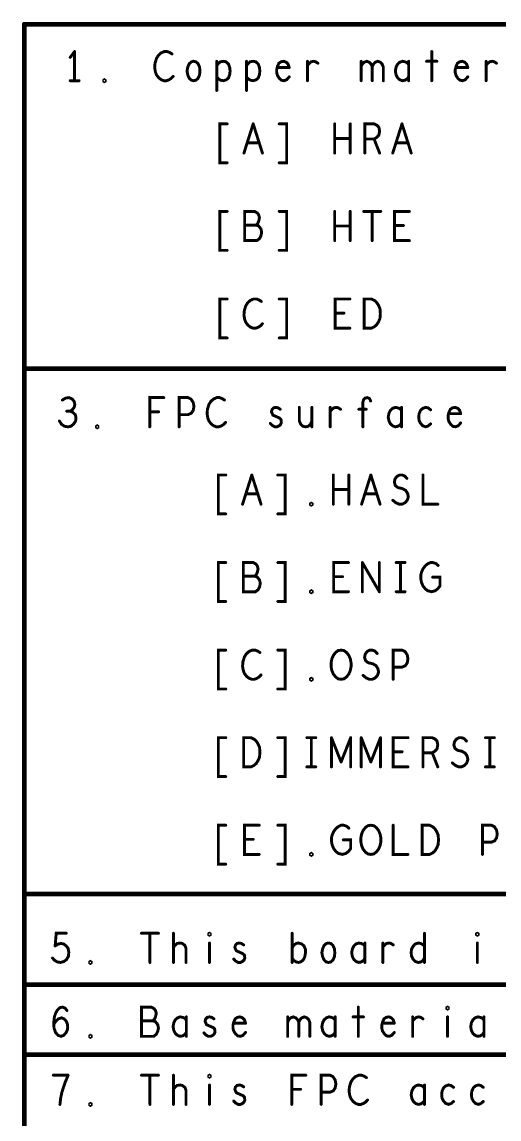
# Model space of a CAD drawing. Header units: millimetres. Extents: x 3362 to 3827, y -139 to 191.
# Drawn here: x 3393 to 3413.77, y 7.23 to 54.97 of the extents above; entities that cross this region are included whole.
import ezdxf

# ---------------------------------------------------------------- set-up
doc = ezdxf.new("R2010")
doc.units = ezdxf.units.MM
doc.header["$LTSCALE"] = 23.1
doc.layers.get('0').update_dxf_attribs({"linetype": 'CONTINUOUS'})

# ---------------------------------------------------------------- blocks, each defined once
blk = doc.blocks.new('PAD_R1')
at = {"const_width": 0.5}
blk.add_lwpolyline([(0.25, 0, 1), (-0.25, 0, 1)], format="xyb", close=True, dxfattribs=at)

msp = doc.modelspace()

# ---------------------------------------------------------------- linework, layer by layer
for points, const_width in [([(3393.105, 54.869), (3393.105, -98.436), (3519.633, -98.436), (3519.633, 54.869)], 0.203), ([(3393.105, 54.869), (3519.633, 54.869)], 0.203), ([(3395.297, 53.683), (3395.104, 53.429)], 0.127), ([(3395.297, 52.413), (3395.297, 53.683)], 0.127), ([(3399.537, 53.577), (3399.44, 53.64), (3399.328, 53.683), (3399.199, 53.683), (3399.054, 53.619), (3398.942, 53.513), (3398.861, 53.386), (3398.797, 53.175), (3398.781, 52.984), (3398.813, 52.794), (3398.861, 52.667), (3398.958, 52.54), (3399.071, 52.455), (3399.183, 52.413), (3399.296, 52.413), (3399.408, 52.455), (3399.505, 52.518), (3399.585, 52.603)], 0.127), ([(3410.842, 53.683), (3410.842, 52.413)], 0.127), ([(3401.484, 53.069), (3401.565, 53.175), (3401.645, 53.238), (3401.774, 53.259), (3401.886, 53.238), (3401.999, 53.132), (3402.048, 52.984), (3402.064, 52.836), (3402.048, 52.688), (3401.999, 52.54), (3401.903, 52.455), (3401.774, 52.413), (3401.661, 52.434), (3401.549, 52.497), (3401.484, 52.582)], 0.127), ([(3401.484, 51.989), (3401.484, 53.259)], 0.127), ([(3402.78, 53.069), (3402.86, 53.175), (3402.941, 53.238), (3403.069, 53.259), (3403.182, 53.238), (3403.295, 53.132), (3403.343, 52.984), (3403.359, 52.836), (3403.343, 52.688), (3403.295, 52.54), (3403.198, 52.455), (3403.069, 52.413), (3402.957, 52.434), (3402.844, 52.497), (3402.78, 52.582)], 0.127), ([(3402.78, 51.989), (3402.78, 53.259)], 0.127), ([(3404.638, 52.984), (3404.59, 53.132), (3404.51, 53.217), (3404.397, 53.259), (3404.284, 53.238), (3404.188, 53.175), (3404.123, 53.026), (3404.091, 52.899), (3404.091, 52.772), (3404.123, 52.645), (3404.204, 52.518), (3404.3, 52.434), (3404.413, 52.413), (3404.526, 52.455), (3404.638, 52.582)], 0.127), ([(3404.123, 52.984), (3404.638, 52.984)], 0.127), ([(3405.435, 53.09), (3405.515, 53.175), (3405.596, 53.238), (3405.708, 53.259), (3405.789, 53.238), (3405.885, 53.175)], 0.127), ([(3405.435, 52.413), (3405.435, 53.259)], 0.127), ([(3407.768, 53.026), (3407.817, 53.132), (3407.897, 53.217), (3408.01, 53.259), (3408.122, 53.217), (3408.203, 53.132), (3408.251, 53.026), (3408.251, 52.413)], 0.127), ([(3407.768, 52.413), (3407.768, 53.259)], 0.127), ([(3408.251, 53.026), (3408.299, 53.132), (3408.38, 53.217), (3408.492, 53.259), (3408.605, 53.217), (3408.685, 53.132), (3408.734, 53.005), (3408.734, 52.413)], 0.127), ([(3409.836, 53.111), (3409.772, 53.196), (3409.675, 53.238), (3409.562, 53.259), (3409.45, 53.217), (3409.353, 53.132), (3409.289, 53.005), (3409.257, 52.836), (3409.289, 52.667), (3409.353, 52.54), (3409.45, 52.455), (3409.562, 52.413), (3409.675, 52.434), (3409.772, 52.497), (3409.836, 52.582)], 0.127), ([(3409.836, 52.413), (3409.836, 53.259)], 0.127), ([(3410.616, 53.259), (3411.067, 53.259)], 0.127), ([(3412.411, 52.984), (3412.362, 53.132), (3412.282, 53.217), (3412.169, 53.259), (3412.057, 53.238), (3411.96, 53.175), (3411.896, 53.026), (3411.864, 52.899), (3411.864, 52.772), (3411.896, 52.645), (3411.976, 52.518), (3412.073, 52.434), (3412.185, 52.413), (3412.298, 52.455), (3412.411, 52.582)], 0.127), ([(3411.896, 52.984), (3412.411, 52.984)], 0.127), ([(3413.207, 53.09), (3413.288, 53.175), (3413.368, 53.238), (3413.481, 53.259), (3413.561, 53.238), (3413.658, 53.175)], 0.127), ([(3413.207, 52.413), (3413.207, 53.259)], 0.127), ([(3395.104, 52.413), (3395.49, 52.413)], 0.127), ([(3401.934, 50.536), (3401.613, 50.536), (3401.613, 48.842), (3401.934, 48.842)], 0.127), ([(3402.667, 49.266), (3403.069, 50.536)], 0.127), ([(3403.069, 50.536), (3403.471, 49.266)], 0.127), ([(3404.203, 48.842), (3404.525, 48.842), (3404.525, 50.536), (3404.203, 50.536)], 0.127), ([(3406.617, 49.266), (3406.617, 50.536)], 0.127), ([(3407.293, 50.536), (3407.293, 49.266)], 0.127), ([(3407.929, 49.266), (3407.929, 50.536), (3408.331, 50.536), (3408.459, 50.472), (3408.54, 50.387), (3408.572, 50.218), (3408.54, 50.049), (3408.443, 49.943), (3408.331, 49.879), (3407.929, 49.879)], 0.127), ([(3409.144, 49.266), (3409.546, 50.536)], 0.127), ([(3409.546, 50.536), (3409.948, 49.266)], 0.127), ([(3403.326, 49.71), (3402.812, 49.71)], 0.127), ([(3407.293, 49.901), (3406.617, 49.901)], 0.127), ([(3408.331, 49.879), (3408.572, 49.266)], 0.127), ([(3409.803, 49.71), (3409.289, 49.71)], 0.127), ([(3401.934, 46.726), (3401.613, 46.726), (3401.613, 45.032), (3401.934, 45.032)], 0.127), ([(3403.198, 46.133), (3403.262, 46.196), (3403.31, 46.302), (3403.342, 46.45), (3403.31, 46.577), (3403.246, 46.662), (3403.133, 46.726), (3402.699, 46.726), (3402.699, 45.456), (3403.23, 45.456), (3403.342, 45.54), (3403.407, 45.667), (3403.439, 45.815), (3403.407, 45.964), (3403.31, 46.091), (3403.198, 46.133), (3402.699, 46.133)], 0.127), ([(3404.203, 45.032), (3404.525, 45.032), (3404.525, 46.726), (3404.203, 46.726)], 0.127), ([(3406.617, 45.456), (3406.617, 46.726)], 0.127), ([(3407.293, 46.726), (3407.293, 45.456)], 0.127), ([(3407.88, 46.726), (3408.621, 46.726)], 0.127), ([(3408.25, 46.726), (3408.25, 45.456)], 0.127), ([(3409.868, 45.456), (3409.224, 45.456), (3409.224, 46.726), (3409.868, 46.726)], 0.127), ([(3407.293, 46.091), (3406.617, 46.091)], 0.127), ([(3409.61, 46.112), (3409.224, 46.112)], 0.127), ([(3401.934, 42.916), (3401.613, 42.916), (3401.613, 41.222), (3401.934, 41.222)], 0.127), ([(3403.423, 42.81), (3403.326, 42.873), (3403.214, 42.916), (3403.085, 42.916), (3402.94, 42.852), (3402.828, 42.746), (3402.747, 42.619), (3402.683, 42.408), (3402.667, 42.217), (3402.699, 42.027), (3402.747, 41.9), (3402.844, 41.773), (3402.956, 41.688), (3403.069, 41.646), (3403.181, 41.646), (3403.294, 41.688), (3403.391, 41.751), (3403.471, 41.836)], 0.127), ([(3404.203, 41.222), (3404.525, 41.222), (3404.525, 42.916), (3404.203, 42.916)], 0.127), ([(3407.277, 41.646), (3406.633, 41.646), (3406.633, 42.916), (3407.277, 42.916)], 0.127), ([(3407.019, 42.302), (3406.633, 42.302)], 0.127), ([(3393.105, 39.883), (3519.633, 39.883)], 0.203), ([(3395.1, 38.031), (3395.197, 38.095), (3395.277, 38.2), (3395.309, 38.327), (3395.277, 38.454), (3395.197, 38.56), (3395.052, 38.624), (3394.907, 38.603), (3394.762, 38.518)], 0.127), ([(3398.568, 37.354), (3398.568, 38.624), (3399.179, 38.624)], 0.127), ([(3399.847, 37.354), (3399.847, 38.624), (3400.233, 38.624), (3400.362, 38.56), (3400.459, 38.412), (3400.491, 38.243), (3400.459, 38.073), (3400.378, 37.946), (3400.233, 37.883), (3399.847, 37.883)], 0.127), ([(3401.818, 38.518), (3401.722, 38.581), (3401.609, 38.624), (3401.481, 38.624), (3401.336, 38.56), (3401.223, 38.454), (3401.143, 38.327), (3401.078, 38.116), (3401.062, 37.925), (3401.094, 37.735), (3401.143, 37.608), (3401.239, 37.481), (3401.352, 37.396), (3401.465, 37.354), (3401.577, 37.354), (3401.69, 37.396), (3401.786, 37.46), (3401.867, 37.544)], 0.127), ([(3407.845, 37.354), (3407.845, 38.433), (3407.877, 38.539), (3407.942, 38.603), (3408.038, 38.624), (3408.135, 38.581), (3408.183, 38.476)], 0.127), ([(3403.814, 37.502), (3403.895, 37.417), (3404.007, 37.354), (3404.104, 37.354), (3404.2, 37.396), (3404.264, 37.46), (3404.297, 37.544), (3404.281, 37.671), (3404.216, 37.735), (3403.927, 37.862), (3403.862, 38.01), (3403.895, 38.116), (3403.959, 38.179), (3404.055, 38.2), (3404.152, 38.179), (3404.248, 38.116)], 0.127), ([(3405.077, 38.2), (3405.077, 37.608), (3405.142, 37.46), (3405.238, 37.375), (3405.351, 37.354), (3405.463, 37.375), (3405.56, 37.46), (3405.624, 37.608)], 0.127), ([(3405.624, 37.354), (3405.624, 38.2)], 0.127), ([(3406.421, 38.031), (3406.501, 38.116), (3406.582, 38.179), (3406.694, 38.2), (3406.775, 38.179), (3406.871, 38.116)], 0.127), ([(3406.421, 37.354), (3406.421, 38.2)], 0.127), ([(3409.527, 38.052), (3409.462, 38.137), (3409.366, 38.179), (3409.253, 38.2), (3409.14, 38.158), (3409.044, 38.073), (3408.98, 37.946), (3408.947, 37.777), (3408.98, 37.608), (3409.044, 37.481), (3409.14, 37.396), (3409.253, 37.354), (3409.366, 37.375), (3409.462, 37.438), (3409.527, 37.523)], 0.127), ([(3409.527, 37.354), (3409.527, 38.2)], 0.127), ([(3410.79, 38.095), (3410.677, 38.179), (3410.581, 38.2), (3410.452, 38.158), (3410.355, 38.073), (3410.291, 37.925), (3410.275, 37.777), (3410.291, 37.629), (3410.355, 37.502), (3410.452, 37.396), (3410.581, 37.354), (3410.693, 37.396), (3410.79, 37.481)], 0.127), ([(3412.101, 37.925), (3412.053, 38.073), (3411.973, 38.158), (3411.86, 38.2), (3411.747, 38.179), (3411.651, 38.116), (3411.586, 37.968), (3411.554, 37.841), (3411.554, 37.714), (3411.586, 37.587), (3411.667, 37.46), (3411.764, 37.375), (3411.876, 37.354), (3411.989, 37.396), (3412.101, 37.523)], 0.127), ([(3394.634, 37.608), (3394.73, 37.46), (3394.859, 37.375), (3395.004, 37.354), (3395.132, 37.375), (3395.261, 37.481), (3395.341, 37.608), (3395.358, 37.735), (3395.325, 37.883), (3395.213, 37.989), (3395.1, 38.031), (3394.955, 38.031)], 0.127), ([(3398.954, 38.01), (3398.568, 38.01)], 0.127), ([(3407.99, 38.116), (3407.668, 38.116)], 0.127), ([(3411.586, 37.925), (3412.101, 37.925)], 0.127), ([(3401.874, 35.257), (3401.552, 35.257), (3401.552, 33.564), (3401.874, 33.564)], 0.127), ([(3402.607, 33.987), (3403.009, 35.257)], 0.127), ([(3403.009, 35.257), (3403.411, 33.987)], 0.127), ([(3404.143, 33.564), (3404.465, 33.564), (3404.465, 35.257), (3404.143, 35.257)], 0.127), ([(3406.557, 33.987), (3406.557, 35.257)], 0.127), ([(3407.233, 35.257), (3407.233, 33.987)], 0.127), ([(3407.788, 33.987), (3408.19, 35.257)], 0.127), ([(3408.19, 35.257), (3408.592, 33.987)], 0.127), ([(3409.148, 34.157), (3409.277, 34.051), (3409.421, 33.987), (3409.55, 33.987), (3409.679, 34.051), (3409.775, 34.157), (3409.823, 34.305), (3409.791, 34.453), (3409.711, 34.58), (3409.566, 34.665), (3409.373, 34.707), (3409.26, 34.792), (3409.212, 34.94), (3409.244, 35.088), (3409.325, 35.194), (3409.437, 35.257), (3409.55, 35.257), (3409.663, 35.215), (3409.759, 35.109)], 0.127), ([(3410.459, 35.257), (3410.459, 33.987), (3411.103, 33.987)], 0.127), ([(3403.266, 34.432), (3402.751, 34.432)], 0.127), ([(3407.233, 34.622), (3406.557, 34.622)], 0.127), ([(3408.448, 34.432), (3407.933, 34.432)], 0.127), ([(3401.874, 31.447), (3401.552, 31.447), (3401.552, 29.754), (3401.874, 29.754)], 0.127), ([(3403.137, 30.855), (3403.202, 30.918), (3403.25, 31.024), (3403.282, 31.172), (3403.25, 31.299), (3403.186, 31.384), (3403.073, 31.447), (3402.639, 31.447), (3402.639, 30.177), (3403.169, 30.177), (3403.282, 30.262), (3403.346, 30.389), (3403.379, 30.537), (3403.346, 30.685), (3403.25, 30.812), (3403.137, 30.855), (3402.639, 30.855)], 0.127), ([(3404.143, 29.754), (3404.465, 29.754), (3404.465, 31.447), (3404.143, 31.447)], 0.127), ([(3407.217, 30.177), (3406.573, 30.177), (3406.573, 31.447), (3407.217, 31.447)], 0.127), ([(3407.82, 30.177), (3407.82, 31.447)], 0.127), ([(3407.82, 31.447), (3408.56, 30.177)], 0.127), ([(3408.56, 30.177), (3408.56, 31.447)], 0.127), ([(3409.293, 31.447), (3409.679, 31.447)], 0.127), ([(3409.486, 31.447), (3409.486, 30.177)], 0.127), ([(3410.878, 30.812), (3411.199, 30.812), (3411.199, 30.431), (3411.103, 30.304), (3410.99, 30.22), (3410.829, 30.177), (3410.669, 30.22), (3410.556, 30.304), (3410.459, 30.431), (3410.395, 30.579), (3410.363, 30.749), (3410.363, 30.897), (3410.395, 31.024), (3410.459, 31.172), (3410.556, 31.299), (3410.652, 31.384), (3410.781, 31.447), (3410.894, 31.447), (3411.022, 31.405), (3411.119, 31.32)], 0.127), ([(3406.959, 30.833), (3406.573, 30.833)], 0.127), ([(3409.293, 30.177), (3409.679, 30.177)], 0.127), ([(3401.874, 27.637), (3401.552, 27.637), (3401.552, 25.944), (3401.874, 25.944)], 0.127), ([(3403.362, 27.531), (3403.266, 27.595), (3403.153, 27.637), (3403.025, 27.637), (3402.88, 27.574), (3402.767, 27.468), (3402.687, 27.341), (3402.623, 27.129), (3402.607, 26.939), (3402.639, 26.748), (3402.687, 26.621), (3402.783, 26.494), (3402.896, 26.41), (3403.009, 26.367), (3403.121, 26.367), (3403.234, 26.41), (3403.33, 26.473), (3403.411, 26.558)], 0.127), ([(3404.143, 25.944), (3404.465, 25.944), (3404.465, 27.637), (3404.143, 27.637)], 0.127), ([(3407.852, 26.537), (3407.981, 26.431), (3408.126, 26.367), (3408.254, 26.367), (3408.383, 26.431), (3408.48, 26.537), (3408.528, 26.685), (3408.496, 26.833), (3408.416, 26.96), (3408.271, 27.045), (3408.078, 27.087), (3407.965, 27.172), (3407.917, 27.32), (3407.949, 27.468), (3408.029, 27.574), (3408.142, 27.637), (3408.254, 27.637), (3408.367, 27.595), (3408.464, 27.489)], 0.127), ([(3409.164, 26.367), (3409.164, 27.637), (3409.55, 27.637), (3409.679, 27.574), (3409.775, 27.426), (3409.807, 27.256), (3409.775, 27.087), (3409.695, 26.96), (3409.55, 26.896), (3409.164, 26.896)], 0.127), ([(3401.874, 23.827), (3401.552, 23.827), (3401.552, 22.134), (3401.874, 22.134)], 0.127), ([(3404.143, 22.134), (3404.465, 22.134), (3404.465, 23.827), (3404.143, 23.827)], 0.127), ([(3405.406, 23.827), (3405.792, 23.827)], 0.127), ([(3405.599, 23.827), (3405.599, 22.557)], 0.127), ([(3406.476, 22.557), (3406.476, 23.827)], 0.127), ([(3406.476, 23.827), (3406.895, 22.769)], 0.127), ([(3406.895, 22.769), (3407.313, 23.827)], 0.127), ([(3407.313, 23.827), (3407.313, 22.557)], 0.127), ([(3407.772, 22.557), (3407.772, 23.827)], 0.127), ([(3407.772, 23.827), (3408.19, 22.769)], 0.127), ([(3408.19, 22.769), (3408.609, 23.827)], 0.127), ([(3408.609, 23.827), (3408.609, 22.557)], 0.127), ([(3409.807, 22.557), (3409.164, 22.557), (3409.164, 23.827), (3409.807, 23.827)], 0.127), ([(3410.459, 22.557), (3410.459, 23.827), (3410.862, 23.827), (3410.99, 23.764), (3411.071, 23.679), (3411.103, 23.51), (3411.071, 23.34), (3410.974, 23.235), (3410.862, 23.171), (3410.459, 23.171)], 0.127), ([(3411.739, 22.727), (3411.867, 22.621), (3412.012, 22.557), (3412.141, 22.557), (3412.269, 22.621), (3412.366, 22.727), (3412.414, 22.875), (3412.382, 23.023), (3412.302, 23.15), (3412.157, 23.235), (3411.964, 23.277), (3411.851, 23.362), (3411.803, 23.51), (3411.835, 23.658), (3411.916, 23.764), (3412.028, 23.827), (3412.141, 23.827), (3412.253, 23.785), (3412.35, 23.679)], 0.127), ([(3413.179, 23.827), (3413.565, 23.827)], 0.127), ([(3413.372, 23.827), (3413.372, 22.557)], 0.127), ([(3409.55, 23.213), (3409.164, 23.213)], 0.127), ([(3410.862, 23.171), (3411.103, 22.557)], 0.127), ([(3405.406, 22.557), (3405.792, 22.557)], 0.127), ([(3413.179, 22.557), (3413.565, 22.557)], 0.127), ([(3401.874, 20.017), (3401.552, 20.017), (3401.552, 18.324), (3401.874, 18.324)], 0.127), ([(3403.33, 18.747), (3402.687, 18.747), (3402.687, 20.017), (3403.33, 20.017)], 0.127), ([(3404.143, 18.324), (3404.465, 18.324), (3404.465, 20.017), (3404.143, 20.017)], 0.127), ([(3406.991, 19.382), (3407.313, 19.382), (3407.313, 19.001), (3407.217, 18.874), (3407.104, 18.79), (3406.943, 18.747), (3406.782, 18.79), (3406.67, 18.874), (3406.573, 19.001), (3406.509, 19.149), (3406.476, 19.319), (3406.476, 19.467), (3406.509, 19.594), (3406.573, 19.742), (3406.67, 19.869), (3406.766, 19.954), (3406.895, 20.017), (3407.007, 20.017), (3407.136, 19.975), (3407.233, 19.89)], 0.127), ([(3409.164, 20.017), (3409.164, 18.747), (3409.807, 18.747)], 0.127), ([(3413.05, 18.747), (3413.05, 20.017), (3413.436, 20.017), (3413.565, 19.954), (3413.661, 19.806), (3413.694, 19.636), (3413.661, 19.467), (3413.581, 19.34), (3413.436, 19.276), (3413.05, 19.276)], 0.127), ([(3403.073, 19.403), (3402.687, 19.403)], 0.127), ([(3393.105, 17.023), (3449.549, 17.023)], 0.203), ([(3394.449, 14.766), (3394.497, 15.316), (3394.931, 15.316)], 0.127), ([(3398.206, 15.316), (3398.946, 15.316)], 0.127), ([(3398.576, 15.316), (3398.576, 14.046)], 0.127), ([(3399.598, 14.046), (3399.598, 15.316)], 0.127), ([(3404.764, 14.046), (3404.764, 15.316)], 0.127), ([(3410.524, 15.316), (3410.524, 14.046)], 0.127), ([(3394.336, 14.237), (3394.433, 14.131), (3394.545, 14.067), (3394.69, 14.046), (3394.835, 14.089), (3394.947, 14.173), (3395.028, 14.321), (3395.044, 14.491), (3395.012, 14.66), (3394.931, 14.766), (3394.819, 14.851), (3394.706, 14.872), (3394.594, 14.851), (3394.449, 14.766)], 0.127), ([(3399.598, 14.702), (3399.679, 14.808), (3399.759, 14.872), (3399.888, 14.893), (3399.984, 14.872), (3400.097, 14.787), (3400.145, 14.66), (3400.145, 14.046)], 0.127), ([(3401.167, 14.893), (3401.167, 14.046)], 0.127), ([(3402.221, 14.194), (3402.302, 14.11), (3402.414, 14.046), (3402.511, 14.046), (3402.607, 14.089), (3402.672, 14.152), (3402.704, 14.237), (3402.688, 14.364), (3402.623, 14.427), (3402.334, 14.554), (3402.269, 14.702), (3402.302, 14.808), (3402.366, 14.872), (3402.463, 14.893), (3402.559, 14.872), (3402.656, 14.808)], 0.127), ([(3404.764, 14.681), (3404.844, 14.808), (3404.941, 14.872), (3405.037, 14.893), (3405.182, 14.851), (3405.279, 14.766), (3405.343, 14.618), (3405.343, 14.448), (3405.311, 14.279), (3405.246, 14.152), (3405.134, 14.067), (3405.037, 14.046), (3404.941, 14.067), (3404.844, 14.131), (3404.764, 14.237)], 0.127), ([(3407.934, 14.745), (3407.869, 14.829), (3407.773, 14.872), (3407.66, 14.893), (3407.548, 14.851), (3407.451, 14.766), (3407.387, 14.639), (3407.355, 14.47), (3407.387, 14.3), (3407.451, 14.173), (3407.548, 14.089), (3407.66, 14.046), (3407.773, 14.067), (3407.869, 14.131), (3407.934, 14.216)], 0.127), ([(3407.934, 14.046), (3407.934, 14.893)], 0.127), ([(3408.714, 14.724), (3408.795, 14.808), (3408.875, 14.872), (3408.988, 14.893), (3409.068, 14.872), (3409.165, 14.808)], 0.127), ([(3408.714, 14.046), (3408.714, 14.893)], 0.127), ([(3410.524, 14.237), (3410.46, 14.131), (3410.364, 14.067), (3410.251, 14.046), (3410.122, 14.089), (3410.026, 14.194), (3409.961, 14.321), (3409.945, 14.47), (3409.961, 14.618), (3410.026, 14.745), (3410.122, 14.851), (3410.251, 14.893), (3410.364, 14.872), (3410.444, 14.829), (3410.524, 14.745)], 0.127), ([(3412.826, 14.893), (3412.826, 14.046)], 0.127), ([(3393.124, 13.076), (3519.633, 13.076)], 0.203), ([(3394.385, 11.36), (3394.497, 11.508), (3394.594, 11.593), (3394.722, 11.635), (3394.835, 11.593), (3394.915, 11.508), (3394.98, 11.381), (3394.996, 11.233), (3394.98, 11.106), (3394.915, 10.979), (3394.819, 10.873), (3394.706, 10.831), (3394.578, 10.873), (3394.465, 11), (3394.401, 11.191), (3394.385, 11.402), (3394.417, 11.678), (3394.465, 11.826), (3394.545, 11.974), (3394.658, 12.08), (3394.771, 12.101), (3394.883, 12.059), (3394.964, 11.953)], 0.127), ([(3398.705, 11.508), (3398.769, 11.572), (3398.818, 11.678), (3398.85, 11.826), (3398.818, 11.953), (3398.753, 12.037), (3398.641, 12.101), (3398.206, 12.101), (3398.206, 10.831), (3398.737, 10.831), (3398.85, 10.916), (3398.914, 11.043), (3398.946, 11.191), (3398.914, 11.339), (3398.818, 11.466), (3398.705, 11.508), (3398.206, 11.508)], 0.127), ([(3407.644, 12.101), (3407.644, 10.831)], 0.127), ([(3400.161, 11.529), (3400.097, 11.614), (3400.001, 11.656), (3399.888, 11.678), (3399.775, 11.635), (3399.679, 11.551), (3399.614, 11.424), (3399.582, 11.254), (3399.614, 11.085), (3399.679, 10.958), (3399.775, 10.873), (3399.888, 10.831), (3400.001, 10.852), (3400.097, 10.916), (3400.161, 11)], 0.127), ([(3400.161, 10.831), (3400.161, 11.678)], 0.127), ([(3400.926, 10.979), (3401.006, 10.894), (3401.119, 10.831), (3401.215, 10.831), (3401.312, 10.873), (3401.376, 10.937), (3401.408, 11.021), (3401.392, 11.148), (3401.328, 11.212), (3401.038, 11.339), (3400.974, 11.487), (3401.006, 11.593), (3401.071, 11.656), (3401.167, 11.678), (3401.264, 11.656), (3401.36, 11.593)], 0.127), ([(3402.736, 11.402), (3402.688, 11.551), (3402.607, 11.635), (3402.495, 11.678), (3402.382, 11.656), (3402.285, 11.593), (3402.221, 11.445), (3402.189, 11.318), (3402.189, 11.191), (3402.221, 11.064), (3402.302, 10.937), (3402.398, 10.852), (3402.511, 10.831), (3402.623, 10.873), (3402.736, 11)], 0.127), ([(3402.221, 11.402), (3402.736, 11.402)], 0.127), ([(3404.571, 11.445), (3404.619, 11.551), (3404.7, 11.635), (3404.812, 11.678), (3404.925, 11.635), (3405.005, 11.551), (3405.053, 11.445), (3405.053, 10.831)], 0.127), ([(3404.571, 10.831), (3404.571, 11.678)], 0.127), ([(3405.053, 11.445), (3405.102, 11.551), (3405.182, 11.635), (3405.295, 11.678), (3405.407, 11.635), (3405.488, 11.551), (3405.536, 11.424), (3405.536, 10.831)], 0.127), ([(3406.638, 11.529), (3406.574, 11.614), (3406.478, 11.656), (3406.365, 11.678), (3406.252, 11.635), (3406.156, 11.551), (3406.091, 11.424), (3406.059, 11.254), (3406.091, 11.085), (3406.156, 10.958), (3406.252, 10.873), (3406.365, 10.831), (3406.478, 10.852), (3406.574, 10.916), (3406.638, 11)], 0.127), ([(3406.638, 10.831), (3406.638, 11.678)], 0.127), ([(3407.419, 11.678), (3407.869, 11.678)], 0.127), ([(3409.213, 11.402), (3409.165, 11.551), (3409.084, 11.635), (3408.972, 11.678), (3408.859, 11.656), (3408.762, 11.593), (3408.698, 11.445), (3408.666, 11.318), (3408.666, 11.191), (3408.698, 11.064), (3408.779, 10.937), (3408.875, 10.852), (3408.988, 10.831), (3409.1, 10.873), (3409.213, 11)], 0.127), ([(3408.698, 11.402), (3409.213, 11.402)], 0.127), ([(3410.01, 11.508), (3410.09, 11.593), (3410.171, 11.656), (3410.283, 11.678), (3410.364, 11.656), (3410.46, 11.593)], 0.127), ([(3410.01, 10.831), (3410.01, 11.678)], 0.127), ([(3411.53, 11.678), (3411.53, 10.831)], 0.127), ([(3413.115, 11.529), (3413.051, 11.614), (3412.955, 11.656), (3412.842, 11.678), (3412.729, 11.635), (3412.633, 11.551), (3412.568, 11.424), (3412.536, 11.254), (3412.568, 11.085), (3412.633, 10.958), (3412.729, 10.873), (3412.842, 10.831), (3412.955, 10.852), (3413.051, 10.916), (3413.115, 11)], 0.127), ([(3413.115, 10.831), (3413.115, 11.678)], 0.127), ([(3393.124, 10.028), (3519.633, 10.028)], 0.203), ([(3395.012, 9.139), (3394.368, 9.139)], 0.127), ([(3394.658, 7.869), (3394.69, 8.144), (3394.738, 8.377), (3394.803, 8.588), (3394.883, 8.821), (3395.012, 9.139)], 0.127), ([(3398.206, 9.139), (3398.946, 9.139)], 0.127), ([(3398.576, 9.139), (3398.576, 7.869)], 0.127), ([(3399.598, 7.869), (3399.598, 9.139)], 0.127), ([(3404.748, 7.869), (3404.748, 9.139), (3405.359, 9.139)], 0.127), ([(3406.027, 7.869), (3406.027, 9.139), (3406.413, 9.139), (3406.542, 9.075), (3406.638, 8.927), (3406.671, 8.758), (3406.638, 8.588), (3406.558, 8.461), (3406.413, 8.398), (3406.027, 8.398)], 0.127), ([(3407.998, 9.033), (3407.901, 9.096), (3407.789, 9.139), (3407.66, 9.139), (3407.515, 9.075), (3407.403, 8.969), (3407.322, 8.842), (3407.258, 8.631), (3407.242, 8.44), (3407.274, 8.25), (3407.322, 8.123), (3407.419, 7.996), (3407.532, 7.911), (3407.644, 7.869), (3407.757, 7.869), (3407.869, 7.911), (3407.966, 7.975), (3408.046, 8.059)], 0.127), ([(3399.598, 8.525), (3399.679, 8.631), (3399.759, 8.694), (3399.888, 8.715), (3399.984, 8.694), (3400.097, 8.61), (3400.145, 8.483), (3400.145, 7.869)], 0.127), ([(3401.167, 8.715), (3401.167, 7.869)], 0.127), ([(3402.221, 8.017), (3402.302, 7.932), (3402.414, 7.869), (3402.511, 7.869), (3402.607, 7.911), (3402.672, 7.975), (3402.704, 8.059), (3402.688, 8.186), (3402.623, 8.25), (3402.334, 8.377), (3402.269, 8.525), (3402.302, 8.631), (3402.366, 8.694), (3402.463, 8.715), (3402.559, 8.694), (3402.656, 8.631)], 0.127), ([(3410.524, 8.567), (3410.46, 8.652), (3410.364, 8.694), (3410.251, 8.715), (3410.138, 8.673), (3410.042, 8.588), (3409.978, 8.461), (3409.945, 8.292), (3409.978, 8.123), (3410.042, 7.996), (3410.138, 7.911), (3410.251, 7.869), (3410.364, 7.89), (3410.46, 7.953), (3410.524, 8.038)], 0.127), ([(3410.524, 7.869), (3410.524, 8.715)], 0.127), ([(3411.788, 8.61), (3411.675, 8.694), (3411.579, 8.715), (3411.45, 8.673), (3411.353, 8.588), (3411.289, 8.44), (3411.273, 8.292), (3411.289, 8.144), (3411.353, 8.017), (3411.45, 7.911), (3411.579, 7.869), (3411.691, 7.911), (3411.788, 7.996)], 0.127), ([(3413.083, 8.61), (3412.971, 8.694), (3412.874, 8.715), (3412.745, 8.673), (3412.649, 8.588), (3412.584, 8.44), (3412.568, 8.292), (3412.584, 8.144), (3412.649, 8.017), (3412.745, 7.911), (3412.874, 7.869), (3412.987, 7.911), (3413.083, 7.996)], 0.127), ([(3405.134, 8.525), (3404.748, 8.525)], 0.127)]:
    msp.add_lwpolyline(points, dxfattribs=dict(const_width=const_width))
at = {"const_width": 0.127}
for points in [[(3400.479, 52.413), (3400.382, 52.434), (3400.286, 52.518), (3400.221, 52.667), (3400.189, 52.836), (3400.221, 53.005), (3400.286, 53.153), (3400.382, 53.238), (3400.479, 53.259), (3400.575, 53.238), (3400.672, 53.153), (3400.736, 53.005), (3400.752, 52.836), (3400.736, 52.667), (3400.672, 52.518), (3400.575, 52.434)], [(3396.592, 52.37), (3396.56, 52.391), (3396.56, 52.434), (3396.592, 52.455), (3396.625, 52.434), (3396.625, 52.391)], [(3407.897, 41.646), (3407.897, 42.916), (3408.218, 42.916), (3408.347, 42.852), (3408.443, 42.767), (3408.524, 42.64), (3408.588, 42.492), (3408.604, 42.281), (3408.588, 42.069), (3408.524, 41.921), (3408.443, 41.794), (3408.347, 41.709), (3408.218, 41.646)], [(3396.283, 37.311), (3396.251, 37.333), (3396.251, 37.375), (3396.283, 37.396), (3396.315, 37.375), (3396.315, 37.333)], [(3405.599, 33.945), (3405.567, 33.966), (3405.567, 34.008), (3405.599, 34.03), (3405.632, 34.008), (3405.632, 33.966)], [(3405.599, 30.135), (3405.567, 30.156), (3405.567, 30.198), (3405.599, 30.22), (3405.632, 30.198), (3405.632, 30.156)], [(3406.895, 26.367), (3406.766, 26.388), (3406.654, 26.473), (3406.557, 26.6), (3406.493, 26.748), (3406.46, 26.918), (3406.46, 27.087), (3406.493, 27.256), (3406.557, 27.404), (3406.654, 27.531), (3406.766, 27.616), (3406.895, 27.637), (3407.024, 27.616), (3407.136, 27.531), (3407.233, 27.404), (3407.297, 27.256), (3407.329, 27.087), (3407.329, 26.918), (3407.297, 26.748), (3407.233, 26.6), (3407.136, 26.473), (3407.024, 26.388)], [(3405.599, 26.325), (3405.567, 26.346), (3405.567, 26.388), (3405.599, 26.41), (3405.632, 26.388), (3405.632, 26.346)], [(3402.655, 22.557), (3402.655, 23.827), (3402.976, 23.827), (3403.105, 23.764), (3403.202, 23.679), (3403.282, 23.552), (3403.346, 23.404), (3403.362, 23.192), (3403.346, 22.981), (3403.282, 22.832), (3403.202, 22.705), (3403.105, 22.621), (3402.976, 22.557)], [(3408.19, 18.747), (3408.061, 18.768), (3407.949, 18.853), (3407.852, 18.98), (3407.788, 19.128), (3407.756, 19.298), (3407.756, 19.467), (3407.788, 19.636), (3407.852, 19.784), (3407.949, 19.911), (3408.061, 19.996), (3408.19, 20.017), (3408.319, 19.996), (3408.432, 19.911), (3408.528, 19.784), (3408.592, 19.636), (3408.625, 19.467), (3408.625, 19.298), (3408.592, 19.128), (3408.528, 18.98), (3408.432, 18.853), (3408.319, 18.768)], [(3410.427, 18.747), (3410.427, 20.017), (3410.749, 20.017), (3410.878, 19.954), (3410.974, 19.869), (3411.055, 19.742), (3411.119, 19.594), (3411.135, 19.382), (3411.119, 19.171), (3411.055, 19.022), (3410.974, 18.895), (3410.878, 18.811), (3410.749, 18.747)], [(3405.599, 18.705), (3405.567, 18.726), (3405.567, 18.768), (3405.599, 18.79), (3405.632, 18.768), (3405.632, 18.726)], [(3401.167, 15.232), (3401.135, 15.253), (3401.135, 15.295), (3401.167, 15.316), (3401.199, 15.295), (3401.199, 15.253)], [(3412.826, 15.232), (3412.793, 15.253), (3412.793, 15.295), (3412.826, 15.316), (3412.858, 15.295), (3412.858, 15.253)], [(3406.349, 14.046), (3406.252, 14.067), (3406.156, 14.152), (3406.091, 14.3), (3406.059, 14.47), (3406.091, 14.639), (3406.156, 14.787), (3406.252, 14.872), (3406.349, 14.893), (3406.445, 14.872), (3406.542, 14.787), (3406.606, 14.639), (3406.622, 14.47), (3406.606, 14.3), (3406.542, 14.152), (3406.445, 14.067)], [(3395.986, 14.004), (3395.953, 14.025), (3395.953, 14.067), (3395.986, 14.089), (3396.018, 14.067), (3396.018, 14.025)], [(3411.53, 12.016), (3411.498, 12.037), (3411.498, 12.08), (3411.53, 12.101), (3411.563, 12.08), (3411.563, 12.037)], [(3395.986, 10.789), (3395.953, 10.81), (3395.953, 10.852), (3395.986, 10.873), (3396.018, 10.852), (3396.018, 10.81)], [(3401.167, 9.054), (3401.135, 9.075), (3401.135, 9.118), (3401.167, 9.139), (3401.199, 9.118), (3401.199, 9.075)], [(3395.986, 7.826), (3395.953, 7.848), (3395.953, 7.89), (3395.986, 7.911), (3396.018, 7.89), (3396.018, 7.848)]]:
    msp.add_lwpolyline(points, close=True, dxfattribs=at)

# ---------------------------------------------------------------- block references
for p, xscale, yscale in [((3393.105, 54.869), 0.2032, 0.2032), ((3393.105, 54.869), 0.2032, 0.2032), ((3395.104, 53.429), 0.127, 0.127), ((3395.297, 53.683), 0.127, 0.127), ((3395.297, 53.683), 0.127, 0.127), ((3399.537, 53.577), 0.127, 0.127), ((3410.842, 53.683), 0.127, 0.127), ((3401.484, 53.259), 0.127, 0.127), ((3401.484, 53.069), 0.127, 0.127), ((3402.78, 53.259), 0.127, 0.127), ((3402.78, 53.069), 0.127, 0.127), ((3404.123, 52.984), 0.127, 0.127), ((3404.638, 52.984), 0.127, 0.127), ((3404.638, 52.984), 0.127, 0.127), ((3405.435, 53.259), 0.127, 0.127), ((3405.435, 53.09), 0.127, 0.127), ((3405.885, 53.175), 0.127, 0.127), ((3407.768, 53.259), 0.127, 0.127), ((3407.768, 53.026), 0.127, 0.127), ((3408.251, 53.026), 0.127, 0.127), ((3409.836, 53.259), 0.127, 0.127), ((3409.836, 53.111), 0.127, 0.127), ((3410.616, 53.259), 0.127, 0.127), ((3411.067, 53.259), 0.127, 0.127), ((3411.896, 52.984), 0.127, 0.127), ((3412.411, 52.984), 0.127, 0.127), ((3412.411, 52.984), 0.127, 0.127), ((3413.207, 53.259), 0.127, 0.127), ((3413.207, 53.09), 0.127, 0.127), ((3413.658, 53.175), 0.127, 0.127), ((3399.585, 52.603), 0.127, 0.127), ((3401.484, 52.582), 0.127, 0.127), ((3402.78, 52.582), 0.127, 0.127), ((3404.638, 52.582), 0.127, 0.127), ((3409.836, 52.582), 0.127, 0.127), ((3412.411, 52.582), 0.127, 0.127), ((3395.104, 52.413), 0.127, 0.127), ((3395.297, 52.413), 0.127, 0.127), ((3395.49, 52.413), 0.127, 0.127), ((3401.484, 51.989), 0.127, 0.127), ((3402.78, 51.989), 0.127, 0.127), ((3405.435, 52.413), 0.127, 0.127), ((3407.768, 52.413), 0.127, 0.127), ((3408.251, 52.413), 0.127, 0.127), ((3408.734, 52.413), 0.127, 0.127), ((3409.836, 52.413), 0.127, 0.127), ((3410.842, 52.413), 0.127, 0.127), ((3413.207, 52.413), 0.127, 0.127), ((3401.934, 50.536), 0.127, 0.127), ((3403.069, 50.536), 0.127, 0.127), ((3403.069, 50.536), 0.127, 0.127), ((3404.203, 50.536), 0.127, 0.127), ((3406.617, 50.536), 0.127, 0.127), ((3407.293, 50.536), 0.127, 0.127), ((3409.546, 50.536), 0.127, 0.127), ((3409.546, 50.536), 0.127, 0.127), ((3402.812, 49.71), 0.127, 0.127), ((3403.326, 49.71), 0.127, 0.127), ((3406.617, 49.901), 0.127, 0.127), ((3407.293, 49.901), 0.127, 0.127), ((3407.929, 49.879), 0.127, 0.127), ((3408.331, 49.879), 0.127, 0.127), ((3409.289, 49.71), 0.127, 0.127), ((3409.803, 49.71), 0.127, 0.127), ((3402.667, 49.266), 0.127, 0.127), ((3403.471, 49.266), 0.127, 0.127), ((3406.617, 49.266), 0.127, 0.127), ((3407.293, 49.266), 0.127, 0.127), ((3407.929, 49.266), 0.127, 0.127), ((3408.572, 49.266), 0.127, 0.127), ((3409.144, 49.266), 0.127, 0.127), ((3409.948, 49.266), 0.127, 0.127), ((3401.934, 48.842), 0.127, 0.127), ((3404.203, 48.842), 0.127, 0.127), ((3401.934, 46.726), 0.127, 0.127), ((3404.203, 46.726), 0.127, 0.127), ((3406.617, 46.726), 0.127, 0.127), ((3407.293, 46.726), 0.127, 0.127), ((3407.88, 46.726), 0.127, 0.127), ((3408.25, 46.726), 0.127, 0.127), ((3408.621, 46.726), 0.127, 0.127), ((3409.868, 46.726), 0.127, 0.127), ((3402.699, 46.133), 0.127, 0.127), ((3403.198, 46.133), 0.127, 0.127), ((3406.617, 46.091), 0.127, 0.127), ((3407.293, 46.091), 0.127, 0.127), ((3409.224, 46.112), 0.127, 0.127), ((3409.61, 46.112), 0.127, 0.127), ((3406.617, 45.456), 0.127, 0.127), ((3407.293, 45.456), 0.127, 0.127), ((3408.25, 45.456), 0.127, 0.127), ((3409.868, 45.456), 0.127, 0.127), ((3401.934, 45.032), 0.127, 0.127), ((3404.203, 45.032), 0.127, 0.127), ((3401.934, 42.916), 0.127, 0.127), ((3404.203, 42.916), 0.127, 0.127), ((3407.277, 42.916), 0.127, 0.127), ((3403.423, 42.81), 0.127, 0.127), ((3406.633, 42.302), 0.127, 0.127), ((3407.019, 42.302), 0.127, 0.127), ((3403.471, 41.836), 0.127, 0.127), ((3407.277, 41.646), 0.127, 0.127), ((3401.934, 41.222), 0.127, 0.127), ((3404.203, 41.222), 0.127, 0.127), ((3393.105, 39.883), 0.2032, 0.2032), ((3399.179, 38.624), 0.127, 0.127), ((3394.762, 38.518), 0.127, 0.127), ((3401.818, 38.518), 0.127, 0.127), ((3405.077, 38.2), 0.127, 0.127), ((3405.624, 38.2), 0.127, 0.127), ((3406.421, 38.2), 0.127, 0.127), ((3408.183, 38.476), 0.127, 0.127), ((3409.527, 38.2), 0.127, 0.127), ((3394.955, 38.031), 0.127, 0.127), ((3395.1, 38.031), 0.127, 0.127), ((3398.568, 38.01), 0.127, 0.127), ((3398.954, 38.01), 0.127, 0.127), ((3399.847, 37.883), 0.127, 0.127), ((3404.248, 38.116), 0.127, 0.127), ((3406.421, 38.031), 0.127, 0.127), ((3406.871, 38.116), 0.127, 0.127), ((3407.668, 38.116), 0.127, 0.127), ((3407.99, 38.116), 0.127, 0.127), ((3409.527, 38.052), 0.127, 0.127), ((3410.79, 38.095), 0.127, 0.127), ((3411.586, 37.925), 0.127, 0.127), ((3412.101, 37.925), 0.127, 0.127), ((3412.101, 37.925), 0.127, 0.127), ((3394.634, 37.608), 0.127, 0.127), ((3398.568, 37.354), 0.127, 0.127), ((3399.847, 37.354), 0.127, 0.127), ((3401.867, 37.544), 0.127, 0.127), ((3403.814, 37.502), 0.127, 0.127), ((3405.624, 37.608), 0.127, 0.127), ((3405.624, 37.354), 0.127, 0.127), ((3406.421, 37.354), 0.127, 0.127), ((3407.845, 37.354), 0.127, 0.127), ((3409.527, 37.523), 0.127, 0.127), ((3409.527, 37.354), 0.127, 0.127), ((3410.79, 37.481), 0.127, 0.127), ((3412.101, 37.523), 0.127, 0.127), ((3401.874, 35.257), 0.127, 0.127), ((3403.009, 35.257), 0.127, 0.127), ((3403.009, 35.257), 0.127, 0.127), ((3404.143, 35.257), 0.127, 0.127), ((3406.557, 35.257), 0.127, 0.127), ((3407.233, 35.257), 0.127, 0.127), ((3408.19, 35.257), 0.127, 0.127), ((3408.19, 35.257), 0.127, 0.127), ((3409.759, 35.109), 0.127, 0.127), ((3410.459, 35.257), 0.127, 0.127), ((3402.751, 34.432), 0.127, 0.127), ((3403.266, 34.432), 0.127, 0.127), ((3406.557, 34.622), 0.127, 0.127), ((3407.233, 34.622), 0.127, 0.127), ((3407.933, 34.432), 0.127, 0.127), ((3408.448, 34.432), 0.127, 0.127), ((3402.607, 33.987), 0.127, 0.127), ((3403.411, 33.987), 0.127, 0.127), ((3406.557, 33.987), 0.127, 0.127), ((3407.233, 33.987), 0.127, 0.127), ((3407.788, 33.987), 0.127, 0.127), ((3408.592, 33.987), 0.127, 0.127), ((3409.148, 34.157), 0.127, 0.127), ((3411.103, 33.987), 0.127, 0.127), ((3401.874, 33.564), 0.127, 0.127), ((3404.143, 33.564), 0.127, 0.127), ((3401.874, 31.447), 0.127, 0.127), ((3404.143, 31.447), 0.127, 0.127), ((3407.217, 31.447), 0.127, 0.127), ((3407.82, 31.447), 0.127, 0.127), ((3407.82, 31.447), 0.127, 0.127), ((3408.56, 31.447), 0.127, 0.127), ((3409.293, 31.447), 0.127, 0.127), ((3409.486, 31.447), 0.127, 0.127), ((3409.679, 31.447), 0.127, 0.127), ((3411.119, 31.32), 0.127, 0.127), ((3402.639, 30.855), 0.127, 0.127), ((3403.137, 30.855), 0.127, 0.127), ((3406.573, 30.833), 0.127, 0.127), ((3406.959, 30.833), 0.127, 0.127), ((3410.878, 30.812), 0.127, 0.127), ((3407.217, 30.177), 0.127, 0.127), ((3407.82, 30.177), 0.127, 0.127), ((3408.56, 30.177), 0.127, 0.127), ((3408.56, 30.177), 0.127, 0.127), ((3409.293, 30.177), 0.127, 0.127), ((3409.486, 30.177), 0.127, 0.127), ((3409.679, 30.177), 0.127, 0.127), ((3401.874, 29.754), 0.127, 0.127), ((3404.143, 29.754), 0.127, 0.127), ((3401.874, 27.637), 0.127, 0.127), ((3404.143, 27.637), 0.127, 0.127), ((3403.362, 27.531), 0.127, 0.127), ((3408.464, 27.489), 0.127, 0.127), ((3409.164, 26.896), 0.127, 0.127), ((3403.411, 26.558), 0.127, 0.127), ((3407.852, 26.537), 0.127, 0.127), ((3409.164, 26.367), 0.127, 0.127), ((3401.874, 25.944), 0.127, 0.127), ((3404.143, 25.944), 0.127, 0.127), ((3401.874, 23.827), 0.127, 0.127), ((3404.143, 23.827), 0.127, 0.127), ((3405.406, 23.827), 0.127, 0.127), ((3405.599, 23.827), 0.127, 0.127), ((3405.792, 23.827), 0.127, 0.127), ((3406.476, 23.827), 0.127, 0.127), ((3406.476, 23.827), 0.127, 0.127), ((3407.313, 23.827), 0.127, 0.127), ((3407.313, 23.827), 0.127, 0.127), ((3407.772, 23.827), 0.127, 0.127), ((3407.772, 23.827), 0.127, 0.127), ((3408.609, 23.827), 0.127, 0.127), ((3408.609, 23.827), 0.127, 0.127), ((3409.807, 23.827), 0.127, 0.127), ((3413.179, 23.827), 0.127, 0.127), ((3413.372, 23.827), 0.127, 0.127), ((3413.565, 23.827), 0.127, 0.127), ((3412.35, 23.679), 0.127, 0.127), ((3409.164, 23.213), 0.127, 0.127), ((3409.55, 23.213), 0.127, 0.127), ((3410.459, 23.171), 0.127, 0.127), ((3410.862, 23.171), 0.127, 0.127), ((3405.406, 22.557), 0.127, 0.127), ((3405.599, 22.557), 0.127, 0.127), ((3405.792, 22.557), 0.127, 0.127), ((3406.476, 22.557), 0.127, 0.127), ((3406.895, 22.769), 0.127, 0.127), ((3406.895, 22.769), 0.127, 0.127), ((3407.313, 22.557), 0.127, 0.127), ((3407.772, 22.557), 0.127, 0.127), ((3408.19, 22.769), 0.127, 0.127), ((3408.19, 22.769), 0.127, 0.127), ((3408.609, 22.557), 0.127, 0.127), ((3409.807, 22.557), 0.127, 0.127), ((3410.459, 22.557), 0.127, 0.127), ((3411.103, 22.557), 0.127, 0.127), ((3411.739, 22.727), 0.127, 0.127), ((3413.179, 22.557), 0.127, 0.127), ((3413.372, 22.557), 0.127, 0.127), ((3413.565, 22.557), 0.127, 0.127), ((3401.874, 22.134), 0.127, 0.127), ((3404.143, 22.134), 0.127, 0.127), ((3401.874, 20.017), 0.127, 0.127), ((3403.33, 20.017), 0.127, 0.127), ((3404.143, 20.017), 0.127, 0.127), ((3409.164, 20.017), 0.127, 0.127), ((3407.233, 19.89), 0.127, 0.127), ((3402.687, 19.403), 0.127, 0.127), ((3403.073, 19.403), 0.127, 0.127), ((3406.991, 19.382), 0.127, 0.127), ((3413.05, 19.276), 0.127, 0.127), ((3403.33, 18.747), 0.127, 0.127), ((3409.807, 18.747), 0.127, 0.127), ((3413.05, 18.747), 0.127, 0.127), ((3401.874, 18.324), 0.127, 0.127), ((3404.143, 18.324), 0.127, 0.127), ((3393.105, 17.023), 0.2032, 0.2032), ((3394.931, 15.316), 0.127, 0.127), ((3398.206, 15.316), 0.127, 0.127), ((3398.576, 15.316), 0.127, 0.127), ((3398.946, 15.316), 0.127, 0.127), ((3399.598, 15.316), 0.127, 0.127), ((3404.764, 15.316), 0.127, 0.127), ((3410.524, 15.316), 0.127, 0.127), ((3394.449, 14.766), 0.127, 0.127), ((3394.449, 14.766), 0.127, 0.127), ((3401.167, 14.893), 0.127, 0.127), ((3402.656, 14.808), 0.127, 0.127), ((3407.934, 14.893), 0.127, 0.127), ((3407.934, 14.745), 0.127, 0.127), ((3408.714, 14.893), 0.127, 0.127), ((3409.165, 14.808), 0.127, 0.127), ((3410.524, 14.745), 0.127, 0.127), ((3412.826, 14.893), 0.127, 0.127), ((3399.598, 14.702), 0.127, 0.127), ((3404.764, 14.681), 0.127, 0.127), ((3408.714, 14.724), 0.127, 0.127), ((3394.336, 14.237), 0.127, 0.127), ((3398.576, 14.046), 0.127, 0.127), ((3399.598, 14.046), 0.127, 0.127), ((3400.145, 14.046), 0.127, 0.127), ((3401.167, 14.046), 0.127, 0.127), ((3402.221, 14.194), 0.127, 0.127), ((3404.764, 14.237), 0.127, 0.127), ((3404.764, 14.046), 0.127, 0.127), ((3407.934, 14.216), 0.127, 0.127), ((3407.934, 14.046), 0.127, 0.127), ((3408.714, 14.046), 0.127, 0.127), ((3410.524, 14.237), 0.127, 0.127), ((3410.524, 14.046), 0.127, 0.127), ((3412.826, 14.046), 0.127, 0.127), ((3393.124, 13.076), 0.2032, 0.2032), ((3394.964, 11.953), 0.127, 0.127), ((3407.644, 12.101), 0.127, 0.127), ((3398.206, 11.508), 0.127, 0.127), ((3398.705, 11.508), 0.127, 0.127), ((3400.161, 11.678), 0.127, 0.127), ((3400.161, 11.529), 0.127, 0.127), ((3401.36, 11.593), 0.127, 0.127), ((3402.221, 11.402), 0.127, 0.127), ((3402.736, 11.402), 0.127, 0.127), ((3402.736, 11.402), 0.127, 0.127), ((3404.571, 11.678), 0.127, 0.127), ((3404.571, 11.445), 0.127, 0.127), ((3405.053, 11.445), 0.127, 0.127), ((3406.638, 11.678), 0.127, 0.127), ((3406.638, 11.529), 0.127, 0.127), ((3407.419, 11.678), 0.127, 0.127), ((3407.869, 11.678), 0.127, 0.127), ((3408.698, 11.402), 0.127, 0.127), ((3409.213, 11.402), 0.127, 0.127), ((3409.213, 11.402), 0.127, 0.127), ((3410.01, 11.678), 0.127, 0.127), ((3410.01, 11.508), 0.127, 0.127), ((3410.46, 11.593), 0.127, 0.127), ((3411.53, 11.678), 0.127, 0.127), ((3413.115, 11.678), 0.127, 0.127), ((3413.115, 11.529), 0.127, 0.127), ((3394.385, 11.36), 0.127, 0.127), ((3400.161, 11), 0.127, 0.127), ((3400.926, 10.979), 0.127, 0.127), ((3402.736, 11), 0.127, 0.127), ((3406.638, 11), 0.127, 0.127), ((3409.213, 11), 0.127, 0.127), ((3413.115, 11), 0.127, 0.127), ((3400.161, 10.831), 0.127, 0.127), ((3404.571, 10.831), 0.127, 0.127), ((3405.053, 10.831), 0.127, 0.127), ((3405.536, 10.831), 0.127, 0.127), ((3406.638, 10.831), 0.127, 0.127), ((3407.644, 10.831), 0.127, 0.127), ((3410.01, 10.831), 0.127, 0.127), ((3411.53, 10.831), 0.127, 0.127), ((3413.115, 10.831), 0.127, 0.127), ((3393.124, 10.028), 0.2032, 0.2032), ((3394.368, 9.139), 0.127, 0.127), ((3395.012, 9.139), 0.127, 0.127), ((3395.012, 9.139), 0.127, 0.127), ((3398.206, 9.139), 0.127, 0.127), ((3398.576, 9.139), 0.127, 0.127), ((3398.946, 9.139), 0.127, 0.127), ((3399.598, 9.139), 0.127, 0.127), ((3405.359, 9.139), 0.127, 0.127), ((3407.998, 9.033), 0.127, 0.127), ((3401.167, 8.715), 0.127, 0.127), ((3402.656, 8.631), 0.127, 0.127), ((3410.524, 8.715), 0.127, 0.127), ((3410.524, 8.567), 0.127, 0.127), ((3411.788, 8.61), 0.127, 0.127), ((3413.083, 8.61), 0.127, 0.127), ((3399.598, 8.525), 0.127, 0.127), ((3404.748, 8.525), 0.127, 0.127), ((3405.134, 8.525), 0.127, 0.127), ((3406.027, 8.398), 0.127, 0.127), ((3408.046, 8.059), 0.127, 0.127), ((3394.658, 7.869), 0.127, 0.127), ((3398.576, 7.869), 0.127, 0.127), ((3399.598, 7.869), 0.127, 0.127), ((3400.145, 7.869), 0.127, 0.127), ((3401.167, 7.869), 0.127, 0.127), ((3402.221, 8.017), 0.127, 0.127), ((3404.748, 7.869), 0.127, 0.127), ((3406.027, 7.869), 0.127, 0.127), ((3410.524, 8.038), 0.127, 0.127), ((3410.524, 7.869), 0.127, 0.127), ((3411.788, 7.996), 0.127, 0.127), ((3413.083, 7.996), 0.127, 0.127)]:
    msp.add_blockref('PAD_R1', p, dxfattribs=dict(xscale=xscale, yscale=yscale))

doc.saveas('drawing.dxf')
